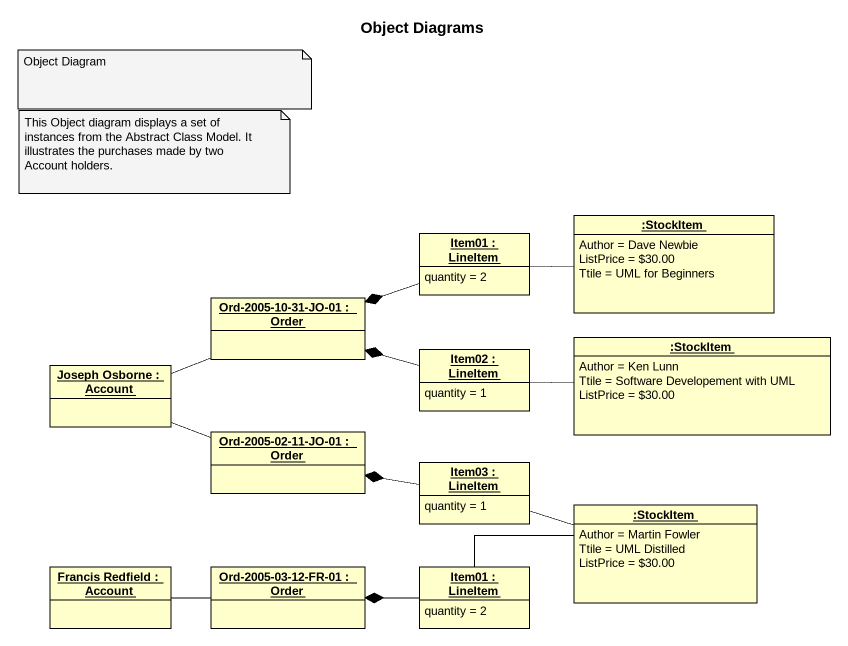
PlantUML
@startuml
title Object Diagrams
hide circle
hide empty members
object ":StockItem" as StockItem {
  Author = Dave Newbie
  ListPrice = ~$30.00
  Ttile = UML for Beginners
}
object "Item01 : LineItem" as Item01 {
  quantity = 2
}
object "Ord-2005-10-31-JO-01 : Order" as Ord_2005_10_31_JO_01
object "Joseph Osborne : Account" as Joseph_Osborne
object "Item02 : LineItem" as Item02 {
  quantity = 1
}
object ":StockItem" as StockItem_2 {
  Author = Ken Lunn
  Ttile = Software Developement with UML
  ListPrice = ~$30.00
}
object "Ord-2005-02-11-JO-01 : Order" as Ord_2005_02_11_JO_01
object "Item03 : LineItem" as Item03 {
  quantity = 1
}
object ":StockItem" as StockItem_3 {
  Author = Martin Fowler
  Ttile = UML Distilled
  ListPrice = ~$30.00
}
object "Francis Redfield : Account" as Francis_Redfield
object "Ord-2005-03-12-FR-01 : Order" as Ord_2005_03_12_FR_01
object "Item01 : LineItem" as Item01_2 {
  quantity = 2
}
Item01 -right- StockItem
Ord_2005_10_31_JO_01 *-right- Item01
Ord_2005_10_31_JO_01 *-right- Item02
Joseph_Osborne -right- Ord_2005_10_31_JO_01
Joseph_Osborne -right- Ord_2005_02_11_JO_01
Item02 -right- StockItem_2
Ord_2005_02_11_JO_01 *-right- Item03
Item03 -right- StockItem_3
Francis_Redfield -right- Ord_2005_03_12_FR_01
Ord_2005_03_12_FR_01 *-right- Item01_2
Item01_2 -right- StockItem_3
note as N1
  Object Diagram
end note
note as N2
  This Object diagram displays a set of instances from the Abstract Class Model. It illustrates the purchases made by two Account holders.
end note
@enduml
